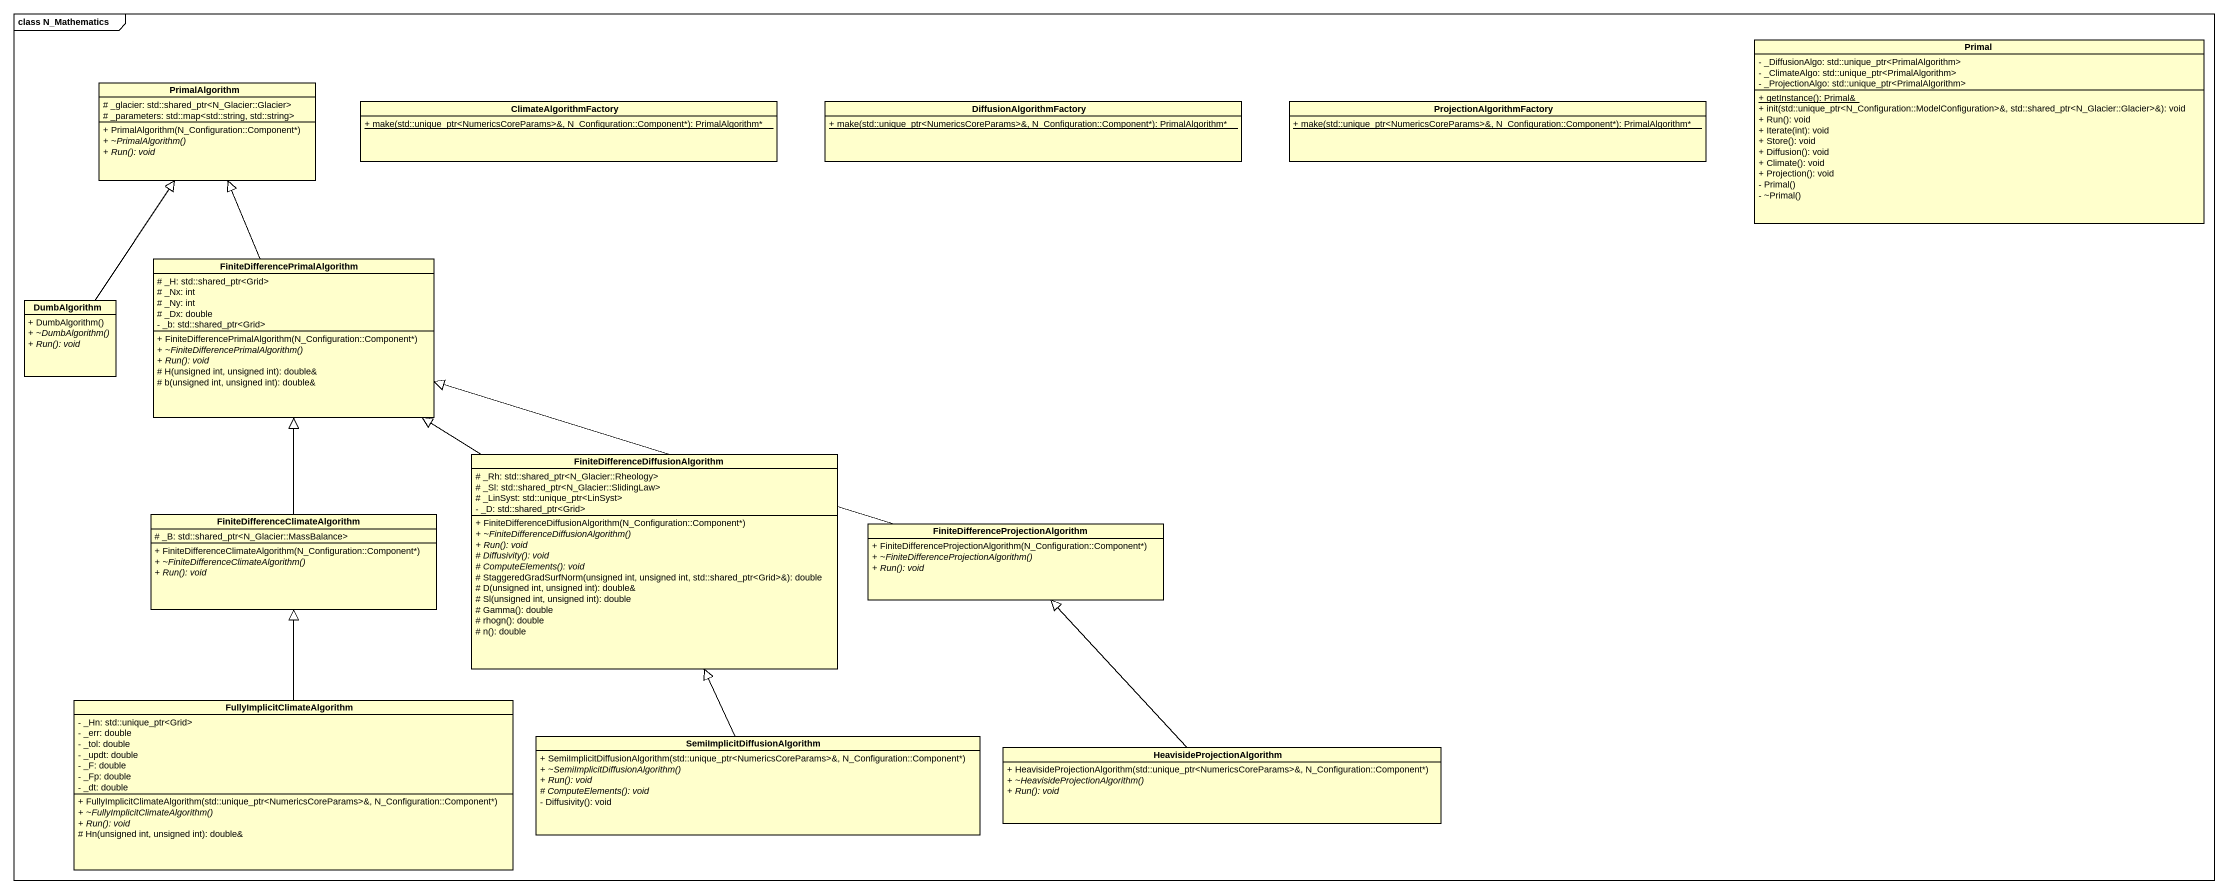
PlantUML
@startuml
mainframe class N_Mathematics
hide circle
hide empty members
skinparam classAttributeIconSize 0
class Primal {
  - _DiffusionAlgo: std::unique_ptr<PrimalAlgorithm>
  - _ClimateAlgo: std::unique_ptr<PrimalAlgorithm>
  - _ProjectionAlgo: std::unique_ptr<PrimalAlgorithm>
  {static} + getInstance(): Primal&
  + init(std::unique_ptr<N_Configuration::ModelConfiguration>&, std::shared_ptr<N_Glacier::Glacier>&): void
  + Run(): void
  + Iterate(int): void
  + Store(): void
  + Diffusion(): void
  + Climate(): void
  + Projection(): void
  - Primal()
  - ~Primal()
}
class PrimalAlgorithm {
  # _glacier: std::shared_ptr<N_Glacier::Glacier>
  # _parameters: std::map<std::string, std::string>
  + PrimalAlgorithm(N_Configuration::Component*)
  {abstract} + ~PrimalAlgorithm()
  {abstract} + Run(): void
}
class ClimateAlgorithmFactory {
  {static} + make(std::unique_ptr<NumericsCoreParams>&, N_Configuration::Component*): PrimalAlgorithm*
}
class DiffusionAlgorithmFactory {
  {static} + make(std::unique_ptr<NumericsCoreParams>&, N_Configuration::Component*): PrimalAlgorithm*
}
class ProjectionAlgorithmFactory {
  {static} + make(std::unique_ptr<NumericsCoreParams>&, N_Configuration::Component*): PrimalAlgorithm*
}
class "FiniteDifferencePrimalAlgorithm" as FiniteDifferencePrimalAlgori {
  # _H: std::shared_ptr<Grid>
  # _Nx: int
  # _Ny: int
  # _Dx: double
  - _b: std::shared_ptr<Grid>
  + FiniteDifferencePrimalAlgorithm(N_Configuration::Component*)
  {abstract} + ~FiniteDifferencePrimalAlgorithm()
  {abstract} + Run(): void
  # H(unsigned int, unsigned int): double&
  # b(unsigned int, unsigned int): double&
}
class DumbAlgorithm {
  + DumbAlgorithm()
  {abstract} + ~DumbAlgorithm()
  {abstract} + Run(): void
}
class "FiniteDifferenceDiffusionAlgorithm" as FiniteDifferenceDiffusionAlg {
  # _Rh: std::shared_ptr<N_Glacier::Rheology>
  # _Sl: std::shared_ptr<N_Glacier::SlidingLaw>
  # _LinSyst: std::unique_ptr<LinSyst>
  - _D: std::shared_ptr<Grid>
  + FiniteDifferenceDiffusionAlgorithm(N_Configuration::Component*)
  {abstract} + ~FiniteDifferenceDiffusionAlgorithm()
  {abstract} + Run(): void
  {abstract} # Diffusivity(): void
  {abstract} # ComputeElements(): void
  # StaggeredGradSurfNorm(unsigned int, unsigned int, std::shared_ptr<Grid>&): double
  # D(unsigned int, unsigned int): double&
  # Sl(unsigned int, unsigned int): double
  # Gamma(): double
  # rhogn(): double
  # n(): double
}
class "FiniteDifferenceClimateAlgorithm" as FiniteDifferenceClimateAlgor {
  # _B: std::shared_ptr<N_Glacier::MassBalance>
  + FiniteDifferenceClimateAlgorithm(N_Configuration::Component*)
  {abstract} + ~FiniteDifferenceClimateAlgorithm()
  {abstract} + Run(): void
}
class "FiniteDifferenceProjectionAlgorithm" as FiniteDifferenceProjectionAl {
  + FiniteDifferenceProjectionAlgorithm(N_Configuration::Component*)
  {abstract} + ~FiniteDifferenceProjectionAlgorithm()
  {abstract} + Run(): void
}
class "FullyImplicitClimateAlgorithm" as FullyImplicitClimateAlgorith {
  - _Hn: std::unique_ptr<Grid>
  - _err: double
  - _tol: double
  - _updt: double
  - _F: double
  - _Fp: double
  - _dt: double
  + FullyImplicitClimateAlgorithm(std::unique_ptr<NumericsCoreParams>&, N_Configuration::Component*)
  {abstract} + ~FullyImplicitClimateAlgorithm()
  {abstract} + Run(): void
  # Hn(unsigned int, unsigned int): double&
}
class "SemiImplicitDiffusionAlgorithm" as SemiImplicitDiffusionAlgorit {
  + SemiImplicitDiffusionAlgorithm(std::unique_ptr<NumericsCoreParams>&, N_Configuration::Component*)
  {abstract} + ~SemiImplicitDiffusionAlgorithm()
  {abstract} + Run(): void
  {abstract} # ComputeElements(): void
  - Diffusivity(): void
}
class HeavisideProjectionAlgorithm {
  + HeavisideProjectionAlgorithm(std::unique_ptr<NumericsCoreParams>&, N_Configuration::Component*)
  {abstract} + ~HeavisideProjectionAlgorithm()
  {abstract} + Run(): void
}
FiniteDifferencePrimalAlgori -up-|> PrimalAlgorithm
DumbAlgorithm -up-|> PrimalAlgorithm
FiniteDifferenceDiffusionAlg -up-|> FiniteDifferencePrimalAlgori
FiniteDifferenceClimateAlgor -up-|> FiniteDifferencePrimalAlgori
FiniteDifferenceProjectionAl -left-|> FiniteDifferencePrimalAlgori
FullyImplicitClimateAlgorith -up-|> FiniteDifferenceClimateAlgor
SemiImplicitDiffusionAlgorit -up-|> FiniteDifferenceDiffusionAlg
HeavisideProjectionAlgorithm -up-|> FiniteDifferenceProjectionAl
@enduml
